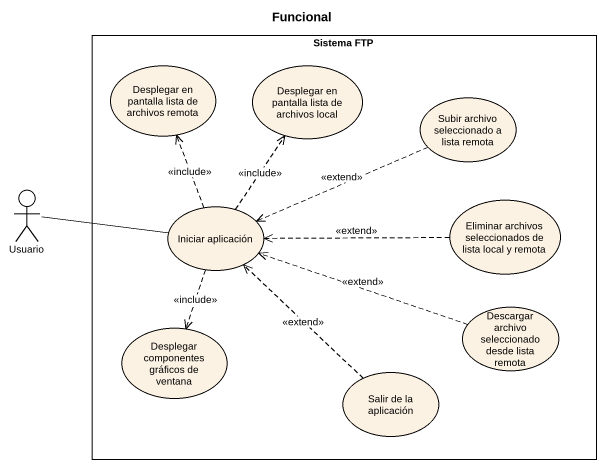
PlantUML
@startuml
title Funcional
rectangle "Sistema FTP" as Sistema_FTP {
  usecase "Desplegar en pantalla lista de archivos remota" as Desplegar_en_pantalla_lista
  usecase "Desplegar en pantalla lista de archivos local" as Desplegar_en_pantalla_lista_2
  usecase "Subir archivo seleccionado a lista remota" as Subir_archivo_seleccionado
  usecase "Iniciar aplicación" as Iniciar_aplicación
  usecase "Eliminar archivos seleccionados de lista local y remota" as Eliminar_archivos
  usecase "Descargar archivo seleccionado desde lista remota" as Descargar_archivo
  usecase "Desplegar componentes gráficos de ventana" as Desplegar_componentes
  usecase "Salir de la aplicación" as Salir_de_la_aplicación
}
actor Usuario
Subir_archivo_seleccionado .left.> Iniciar_aplicación : <<extend>>
Usuario -right- Iniciar_aplicación
Iniciar_aplicación .up.> Desplegar_en_pantalla_lista : <<include>>
Iniciar_aplicación .up.> Desplegar_en_pantalla_lista_2 : <<include>>
Iniciar_aplicación ..> Desplegar_componentes : <<include>>
Eliminar_archivos .left.> Iniciar_aplicación : <<extend>>
Descargar_archivo .left.> Iniciar_aplicación : <<extend>>
Salir_de_la_aplicación .up.> Iniciar_aplicación : <<extend>>
@enduml
